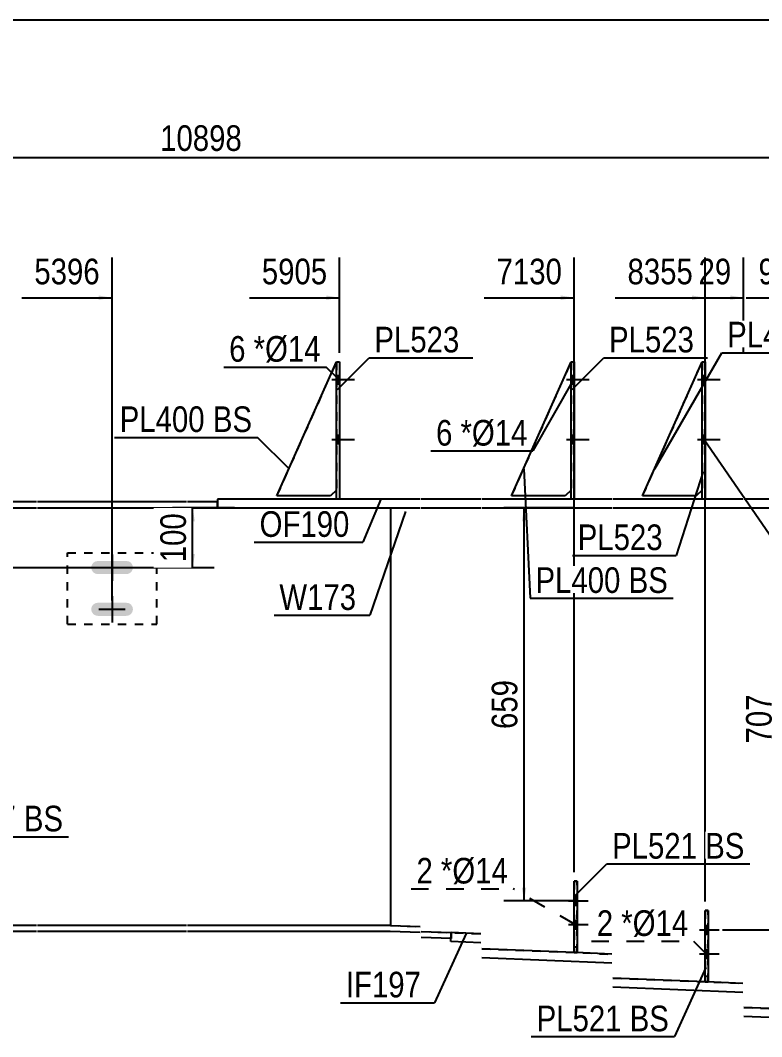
# Model space of a CAD drawing. Header units: millimetres. Extents: x -49 to 353, y -199 to 78.
# Drawn here: x 133.2 to 216.1, y -35.8 to 77.8 of the extents above; entities that cross this region are included whole.
import ezdxf

# ---------------------------------------------------------------- set-up
doc = ezdxf.new("R2010")
doc.units = ezdxf.units.MM
doc.linetypes.add('DXK_LINE_DOT1', pattern=[1.8814, 0.9407, -0.9407])
doc.linetypes.add('DXK_LINE_DOT2', pattern=[3.9198, 1.9599, -1.9599])
doc.styles.add('Arial Narrow', font='ARIALN.TTF', dxfattribs={"height": 0.2})

# ---------------------------------------------------------------- blocks, each defined once
blk = doc.blocks.new('Unknown-627019862-1200')
at = {"color": 5, "linetype": 'Continuous'}
blk.add_line((353.34, 77.84), (-46.66, 77.84), dxfattribs=at)
blk = doc.blocks.new('Part-627019862-1226 - 1220')
at = {"color": 7, "linetype": 'DXK_LINE_DOT1'}
for p, q in [((202.76, 24.67), (209.42, 39.67)), ((209.42, 39.67), (209.42, 25.33)), ((209.42, 25.33), (208.76, 24.67)), ((208.76, 24.67), (202.76, 24.67))]:
    blk.add_line(p, q, dxfattribs=at)
blk = doc.blocks.new('Part-627019862-1227 - 1220')
at = {"color": 7, "linetype": 'DXK_LINE_DOT1'}
for p, q in [((188.12, 24.67), (194.79, 39.67)), ((194.79, 39.67), (194.79, 25.33)), ((194.79, 25.33), (194.12, 24.67)), ((194.12, 24.67), (188.12, 24.67))]:
    blk.add_line(p, q, dxfattribs=at)
blk = doc.blocks.new('Part-627019862-1234 - 1220')
at = {"color": 2, "linetype": 'Continuous'}
for p, q in [((161.9, 24.67), (168.57, 39.67)), ((168.57, 25.33), (167.9, 24.67)), ((167.9, 24.67), (161.9, 24.67))]:
    blk.add_line(p, q, dxfattribs=at)
at = {"color": 7, "linetype": 'DXK_LINE_DOT1'}
blk.add_line((168.57, 39.67), (168.57, 25.33), dxfattribs=at)
blk = doc.blocks.new('Part-627019862-1235 - 1220')
at = {"color": 7, "linetype": 'DXK_LINE_DOT1'}
for p, q in [((209.76, -21.66), (209.76, -29.66)), ((210.09, -21.66), (209.76, -21.66)), ((210.09, -29.66), (210.09, -21.66)), ((209.76, -28.99), (210.09, -28.99)), ((209.76, -29.66), (210.09, -29.66))]:
    blk.add_line(p, q, dxfattribs=at)
blk = doc.blocks.new('Part-627019862-1238 - 1220')
at = {"color": 7, "linetype": 'DXK_LINE_DOT1'}
for p, q in [((195.12, -18.38), (195.12, -26.38)), ((195.46, -18.38), (195.12, -18.38)), ((195.46, -26.38), (195.46, -18.38)), ((195.12, -25.72), (195.46, -25.72)), ((195.12, -26.38), (195.46, -26.38))]:
    blk.add_line(p, q, dxfattribs=at)
blk = doc.blocks.new('Part-627019862-1249 - 1220')
at = {"color": 2, "linetype": 'Continuous'}
for p, q in [((209.76, -29.66), (209.76, -21.66)), ((209.76, -21.66), (210.09, -21.66)), ((210.09, -21.66), (210.09, -29.66)), ((210.09, -29.66), (209.76, -29.66))]:
    blk.add_line(p, q, dxfattribs=at)
blk = doc.blocks.new('Part-627019862-1250 - 1220')
at = {"color": 2, "linetype": 'Continuous'}
for p, q in [((202.76, 24.67), (209.42, 39.67)), ((209.42, 25.33), (208.76, 24.67)), ((208.76, 24.67), (202.76, 24.67))]:
    blk.add_line(p, q, dxfattribs=at)
blk = doc.blocks.new('Part-627019862-1251 - 1220')
at = {"color": 2, "linetype": 'Continuous'}
for p, q in [((195.12, -26.38), (195.12, -18.38)), ((195.12, -18.38), (195.46, -18.38)), ((195.46, -18.38), (195.46, -26.38)), ((195.46, -26.38), (195.12, -26.38))]:
    blk.add_line(p, q, dxfattribs=at)
blk = doc.blocks.new('Part-627019862-1252 - 1220')
at = {"color": 2, "linetype": 'Continuous'}
for p, q in [((188.12, 24.67), (194.79, 39.67)), ((194.79, 25.33), (194.12, 24.67)), ((194.12, 24.67), (188.12, 24.67))]:
    blk.add_line(p, q, dxfattribs=at)
blk = doc.blocks.new('Bolt-627019862-1304 - 1220')
at = {"linetype": 'Continuous'}
for points in [[(209.76, 37.2), (209.76, 38.13), (209.42, 38.13), (209.42, 37.2)], [(209.76, 37.2), (209.76, 38.13), (209.42, 38.13), (209.42, 37.2)], [(209.76, 37.2), (209.76, 38.13), (209.42, 38.13), (209.42, 37.2)], [(209.76, 30.53), (209.76, 31.47), (209.42, 31.47), (209.42, 30.53)], [(209.76, 30.53), (209.76, 31.47), (209.42, 31.47), (209.42, 30.53)], [(209.76, 30.53), (209.76, 31.47), (209.42, 31.47), (209.42, 30.53)]]:
    blk.add_hatch(color=3, dxfattribs=at).paths.add_polyline_path(points)
at = {"color": 3, "linetype": 'Continuous'}
for p, q in [((208.89, 37.67), (211.42, 37.67)), ((208.89, 37.67), (211.42, 37.67)), ((208.89, 37.67), (211.42, 37.67)), ((209.42, 38.13), (209.76, 38.13)), ((209.42, 38.13), (209.76, 38.13)), ((209.42, 38.13), (209.76, 38.13)), ((209.42, 37.2), (209.76, 37.2)), ((209.42, 37.2), (209.76, 37.2)), ((209.42, 37.2), (209.76, 37.2)), ((208.89, 31), (211.42, 31)), ((208.89, 31), (211.42, 31)), ((208.89, 31), (211.42, 31)), ((209.42, 31.47), (209.76, 31.47)), ((209.42, 31.47), (209.76, 31.47)), ((209.42, 31.47), (209.76, 31.47)), ((209.42, 30.53), (209.76, 30.53)), ((209.42, 30.53), (209.76, 30.53)), ((209.42, 30.53), (209.76, 30.53))]:
    blk.add_line(p, q, dxfattribs=at)
blk = doc.blocks.new('Part-627019862-1257 - 1220')
at = {"color": 2, "linetype": 'Continuous'}
for p, q in [((76.41, 24), (76.41, 23.33)), ((79.75, 24), (76.41, 24)), ((94.17, 24), (79.85, 24)), ((108.57, 24), (94.27, 24)), ((135.04, 24), (108.67, 24)), ((151.81, 24), (135.14, 24)), ((155.24, 24), (151.91, 24)), ((155.24, 23.33), (155.24, 24)), ((76.41, 23.33), (79.75, 23.33)), ((79.85, 23.33), (94.17, 23.33)), ((94.27, 23.33), (108.57, 23.33)), ((108.67, 23.33), (135.04, 23.33)), ((135.14, 23.33), (151.81, 23.33)), ((151.91, 23.33), (155.24, 23.33))]:
    blk.add_line(p, q, dxfattribs=at)
blk = doc.blocks.new('Part-627019862-1258 - 1220')
at = {"color": 2, "linetype": 'Continuous'}
for p, q in [((155.24, 24.33), (155.24, 23.33)), ((177.91, 24.33), (155.24, 24.33)), ((184.69, 24.33), (178.01, 24.33)), ((199.32, 24.33), (184.79, 24.33)), ((213.96, 24.33), (199.42, 24.33)), ((274.98, 24.33), (214.06, 24.33)), ((307.71, 24.33), (275.08, 24.33)), ((307.71, 23.33), (307.71, 24.33)), ((155.24, 23.33), (177.91, 23.33)), ((178.01, 23.33), (184.69, 23.33)), ((184.79, 23.33), (199.32, 23.33)), ((199.42, 23.33), (213.96, 23.33)), ((214.06, 23.33), (274.98, 23.33)), ((275.08, 23.33), (307.71, 23.33))]:
    blk.add_line(p, q, dxfattribs=at)
blk = doc.blocks.new('Part-627019862-1259 - 1220')
at = {"color": 2, "linetype": 'Continuous'}
blk.add_line((174.58, 23.33), (174.58, -23.33), dxfattribs=at)
at = {"color": 7, "linetype": 'DXK_LINE_DOT1'}
for p, q in [((174.58, 23.33), (177.91, 23.33)), ((178.01, 23.33), (184.69, 23.33)), ((184.79, 23.33), (199.32, 23.33)), ((199.42, 23.33), (213.96, 23.33)), ((214.06, 23.33), (234.67, 23.33)), ((234.67, 23.33), (234.67, -33.33)), ((174.58, -23.33), (177.91, -23.47)), ((178.01, -24), (184.69, -24.27)), ((184.79, -25.96), (199.32, -26.55)), ((199.42, -29.24), (213.96, -29.82)), ((214.06, -32.51), (234.67, -33.33))]:
    blk.add_line(p, q, dxfattribs=at)
blk = doc.blocks.new('Part-627019862-1261 - 1220')
at = {"color": 2, "linetype": 'Continuous'}
for p, q in [((79.75, -23.33), (76.41, -23.33)), ((76.41, -23.33), (76.41, -24)), ((94.17, -23.33), (79.85, -23.33)), ((108.57, -23.33), (94.27, -23.33)), ((119, -23.33), (108.67, -23.33)), ((135.04, -23.33), (119.33, -23.33)), ((151.81, -23.33), (135.14, -23.33)), ((174.58, -23.33), (151.91, -23.33)), ((174.58, -23.33), (177.91, -23.47)), ((79.75, -24), (76.41, -24)), ((94.17, -24), (79.85, -24)), ((108.57, -24), (94.27, -24)), ((135.04, -24), (108.67, -24)), ((151.81, -24), (135.14, -24)), ((174.56, -24), (151.91, -24)), ((177.91, -24.13), (174.56, -24)), ((178.01, -24), (181.38, -24.13)), ((181.36, -24.8), (178.01, -24.67)), ((181.38, -24.13), (181.36, -24.8))]:
    blk.add_line(p, q, dxfattribs=at)
blk = doc.blocks.new('Part-627019862-1262 - 1220')
at = {"color": 2, "linetype": 'Continuous'}
for p, q in [((181.34, -25.13), (181.38, -24.13)), ((184.69, -24.27), (181.38, -24.13)), ((184.69, -25.27), (181.34, -25.13)), ((195.12, -26.38), (184.79, -25.96)), ((199.32, -27.55), (184.79, -26.96)), ((199.32, -26.55), (195.29, -26.38)), ((209.76, -29.65), (199.42, -29.24)), ((213.96, -30.82), (199.42, -30.24)), ((213.96, -29.82), (209.92, -29.66)), ((234.67, -33.33), (214.06, -32.51)), ((234.63, -34.33), (214.06, -33.51)), ((234.63, -34.33), (234.67, -33.33))]:
    blk.add_line(p, q, dxfattribs=at)
blk = doc.blocks.new('Part-627019862-1269 - 1220')
at = {"color": 7, "linetype": 'DXK_LINE_DOT1'}
for p, q in [((138.48, 10.33), (138.48, 18.33)), ((138.48, 18.33), (148.48, 18.33)), ((148.48, 10.33), (148.48, 18.33)), ((138.48, 10.33), (148.48, 10.33))]:
    blk.add_line(p, q, dxfattribs=at)
blk = doc.blocks.new('Part-627019862-1281 - 1220')
at = {"color": 2, "linetype": 'Continuous'}
for p, q in [((168.57, 24.33), (168.57, 39.67)), ((168.57, 39.67), (168.9, 39.67)), ((168.9, 39.67), (168.9, 24.33))]:
    blk.add_line(p, q, dxfattribs=at)
at = {"color": 7, "linetype": 'DXK_LINE_DOT1'}
blk.add_line((168.9, 24.33), (168.57, 24.33), dxfattribs=at)
blk = doc.blocks.new('Part-627019862-1277 - 1220')
at = {"color": 2, "linetype": 'Continuous'}
for p, q in [((194.79, 24.33), (194.79, 39.67)), ((194.79, 39.67), (195.12, 39.67)), ((195.12, 39.67), (195.12, 24.33))]:
    blk.add_line(p, q, dxfattribs=at)
at = {"color": 7, "linetype": 'DXK_LINE_DOT1'}
blk.add_line((195.12, 24.33), (194.79, 24.33), dxfattribs=at)
blk = doc.blocks.new('Part-627019862-1278 - 1220')
at = {"color": 2, "linetype": 'Continuous'}
for p, q in [((209.42, 24.33), (209.42, 39.67)), ((209.42, 39.67), (209.76, 39.67)), ((209.76, 39.67), (209.76, 24.33))]:
    blk.add_line(p, q, dxfattribs=at)
at = {"color": 7, "linetype": 'DXK_LINE_DOT1'}
blk.add_line((209.76, 24.33), (209.42, 24.33), dxfattribs=at)
blk = doc.blocks.new('Part-627019862-1288 - 1220')
at = {"color": 7, "linetype": 'DXK_LINE_DOT1'}
for p, q in [((161.9, 24.67), (168.57, 39.67)), ((168.57, 25.33), (167.9, 24.67)), ((167.9, 24.67), (161.9, 24.67))]:
    blk.add_line(p, q, dxfattribs=at)
blk = doc.blocks.new('Part-627019862-1292 - 1220')
at = {"color": 7, "linetype": 'DXK_LINE_DOT1'}
for p, q in [((8.76, -23.33), (0, 23.33)), ((0, 23.33), (29.53, 23.33)), ((29.63, 23.33), (43.93, 23.33)), ((44.03, 23.33), (58.35, 23.33)), ((58.45, 23.33), (72.98, 23.33)), ((73.08, 23.33), (79.75, 23.33)), ((79.85, 23.33), (94.17, 23.33)), ((94.27, 23.33), (108.57, 23.33)), ((108.67, 23.33), (135.04, 23.33)), ((135.14, 23.33), (151.81, 23.33)), ((151.91, 23.33), (174.58, 23.33)), ((174.58, 23.33), (174.58, -23.33)), ((25.33, -23.33), (8.89, -23.33)), ((29.53, -23.33), (25.66, -23.33)), ((43.93, -23.33), (29.63, -23.33)), ((58.35, -23.33), (44.03, -23.33)), ((68.78, -23.33), (58.45, -23.33)), ((72.98, -23.33), (69.11, -23.33)), ((79.75, -23.33), (73.08, -23.33)), ((94.17, -23.33), (79.85, -23.33)), ((108.57, -23.33), (94.27, -23.33)), ((119, -23.33), (108.67, -23.33)), ((135.04, -23.33), (119.33, -23.33)), ((151.81, -23.33), (135.14, -23.33)), ((174.58, -23.33), (151.91, -23.33))]:
    blk.add_line(p, q, dxfattribs=at)
at = {"color": 2, "linetype": 'Continuous'}
blk.add_line((8.89, -23.33), (8.76, -23.33), dxfattribs=at)
blk = doc.blocks.new('Bolt-627019862-1294 - 1220')
at = {"linetype": 'Continuous'}
for points in [[(145.75, 16.39), (145.81, 16.67), (145.75, 16.95), (145.6, 17.19), (145.36, 17.35), (145.08, 17.4), (141.88, 17.4), (141.6, 17.35), (141.36, 17.19), (141.2, 16.95), (141.14, 16.67), (141.2, 16.39), (141.36, 16.15), (141.6, 15.99), (141.88, 15.93), (145.08, 15.93), (145.36, 15.99), (145.6, 16.15)], [(145.75, 11.72), (145.81, 12), (145.75, 12.28), (145.6, 12.52), (145.36, 12.68), (145.08, 12.73), (141.88, 12.73), (141.6, 12.68), (141.36, 12.52), (141.2, 12.28), (141.14, 12), (141.2, 11.72), (141.36, 11.48), (141.6, 11.32), (141.88, 11.27), (145.08, 11.27), (145.36, 11.32), (145.6, 11.48)]]:
    blk.add_hatch(color=3, dxfattribs=at).paths.add_polyline_path(points)
at = {"color": 3, "linetype": 'Continuous'}
for p, q in [((143.48, 18.13), (143.48, 15.2)), ((142.01, 16.67), (144.94, 16.67)), ((143.48, 13.47), (143.48, 10.53)), ((142.01, 12), (144.94, 12))]:
    blk.add_line(p, q, dxfattribs=at)
blk = doc.blocks.new('Bolt-627019862-1303 - 1220')
at = {"linetype": 'Continuous'}
for points in [[(195.12, 37.2), (195.12, 38.13), (194.79, 38.13), (194.79, 37.2)], [(195.12, 37.2), (195.12, 38.13), (194.79, 38.13), (194.79, 37.2)], [(195.12, 37.2), (195.12, 38.13), (194.79, 38.13), (194.79, 37.2)], [(195.12, 30.53), (195.12, 31.47), (194.79, 31.47), (194.79, 30.53)], [(195.12, 30.53), (195.12, 31.47), (194.79, 31.47), (194.79, 30.53)], [(195.12, 30.53), (195.12, 31.47), (194.79, 31.47), (194.79, 30.53)]]:
    blk.add_hatch(color=3, dxfattribs=at).paths.add_polyline_path(points)
at = {"color": 3, "linetype": 'Continuous'}
for p, q in [((194.26, 37.67), (196.79, 37.67)), ((194.26, 37.67), (196.79, 37.67)), ((194.26, 37.67), (196.79, 37.67)), ((194.79, 38.13), (195.12, 38.13)), ((194.79, 38.13), (195.12, 38.13)), ((194.79, 38.13), (195.12, 38.13)), ((194.79, 37.2), (195.12, 37.2)), ((194.79, 37.2), (195.12, 37.2)), ((194.79, 37.2), (195.12, 37.2)), ((194.26, 31), (196.79, 31)), ((194.26, 31), (196.79, 31)), ((194.26, 31), (196.79, 31)), ((194.79, 31.47), (195.12, 31.47)), ((194.79, 31.47), (195.12, 31.47)), ((194.79, 31.47), (195.12, 31.47)), ((194.79, 30.53), (195.12, 30.53)), ((194.79, 30.53), (195.12, 30.53)), ((194.79, 30.53), (195.12, 30.53))]:
    blk.add_line(p, q, dxfattribs=at)
blk = doc.blocks.new('Bolt-627019862-1307 - 1220')
at = {"linetype": 'Continuous'}
for points in [[(168.9, 37.2), (168.9, 38.13), (168.57, 38.13), (168.57, 37.2)], [(168.9, 37.2), (168.9, 38.13), (168.57, 38.13), (168.57, 37.2)], [(168.9, 37.2), (168.9, 38.13), (168.57, 38.13), (168.57, 37.2)], [(168.9, 30.53), (168.9, 31.47), (168.57, 31.47), (168.57, 30.53)], [(168.9, 30.53), (168.9, 31.47), (168.57, 31.47), (168.57, 30.53)], [(168.9, 30.53), (168.9, 31.47), (168.57, 31.47), (168.57, 30.53)]]:
    blk.add_hatch(color=3, dxfattribs=at).paths.add_polyline_path(points)
at = {"color": 3, "linetype": 'Continuous'}
for p, q in [((168.04, 37.67), (170.57, 37.67)), ((168.04, 37.67), (170.57, 37.67)), ((168.04, 37.67), (170.57, 37.67)), ((168.57, 38.13), (168.9, 38.13)), ((168.57, 38.13), (168.9, 38.13)), ((168.57, 38.13), (168.9, 38.13)), ((168.57, 37.2), (168.9, 37.2)), ((168.57, 37.2), (168.9, 37.2)), ((168.57, 37.2), (168.9, 37.2)), ((168.04, 31), (170.57, 31)), ((168.04, 31), (170.57, 31)), ((168.04, 31), (170.57, 31)), ((168.57, 31.47), (168.9, 31.47)), ((168.57, 31.47), (168.9, 31.47)), ((168.57, 31.47), (168.9, 31.47)), ((168.57, 30.53), (168.9, 30.53)), ((168.57, 30.53), (168.9, 30.53)), ((168.57, 30.53), (168.9, 30.53))]:
    blk.add_line(p, q, dxfattribs=at)
blk = doc.blocks.new('Bolt-627019862-1311 - 1220')
at = {"linetype": 'Continuous'}
for points in [[(195.46, -21.07), (195.46, -20.14), (195.12, -20.14), (195.12, -21.07)], [(195.46, -23.72), (195.46, -22.78), (195.12, -22.78), (195.12, -23.72)]]:
    blk.add_hatch(color=3, dxfattribs=at).paths.add_polyline_path(points)
at = {"color": 3, "linetype": 'Continuous'}
for p, q in [((195.12, -20.14), (195.46, -20.14)), ((194.49, -20.6), (196.69, -20.6)), ((195.12, -21.07), (195.46, -21.07)), ((194.49, -23.25), (196.69, -23.25)), ((195.12, -22.78), (195.46, -22.78)), ((195.12, -23.72), (195.46, -23.72))]:
    blk.add_line(p, q, dxfattribs=at)
blk = doc.blocks.new('Bolt-627019862-1312 - 1220')
at = {"linetype": 'Continuous'}
for points in [[(210.09, -24.29), (210.09, -23.35), (209.76, -23.35), (209.76, -24.29)], [(210.09, -26.99), (210.09, -26.06), (209.76, -26.06), (209.76, -26.99)]]:
    blk.add_hatch(color=3, dxfattribs=at).paths.add_polyline_path(points)
at = {"color": 3, "linetype": 'Continuous'}
for p, q in [((209.12, -23.82), (211.32, -23.82)), ((209.76, -23.35), (210.09, -23.35)), ((209.76, -24.29), (210.09, -24.29)), ((209.76, -26.06), (210.09, -26.06)), ((209.12, -26.52), (211.32, -26.52)), ((209.76, -26.99), (210.09, -26.99))]:
    blk.add_line(p, q, dxfattribs=at)
blk = doc.blocks.new('Bolt-627019862-1320 - 1220')
at = {"color": 3, "linetype": 'DXK_LINE_DOT2'}
for p, q in [((195.12, -20.14), (195.46, -20.14)), ((194.49, -20.6), (196.69, -20.6)), ((195.12, -21.07), (195.46, -21.07)), ((194.49, -23.25), (196.69, -23.25)), ((195.12, -22.78), (195.46, -22.78)), ((195.12, -23.72), (195.46, -23.72))]:
    blk.add_line(p, q, dxfattribs=at)
blk = doc.blocks.new('Bolt-627019862-1321 - 1220')
at = {"color": 3, "linetype": 'DXK_LINE_DOT2'}
for p, q in [((209.12, -23.82), (211.32, -23.82)), ((209.76, -23.35), (210.09, -23.35)), ((209.76, -24.29), (210.09, -24.29)), ((209.76, -26.06), (210.09, -26.06)), ((209.12, -26.52), (211.32, -26.52)), ((209.76, -26.99), (210.09, -26.99))]:
    blk.add_line(p, q, dxfattribs=at)
blk = doc.blocks.new('StraightDimension-627019862-1372 - 1220')
at = {"color": 7, "linetype": 'Continuous'}
blk.add_line((-2.59, 62.49), (309.43, 62.49), dxfattribs=at)
at = {"color": 0}
blk.add_wipeout([(158.59, 62.64), (158.59, 66.84), (148.25, 66.84), (148.25, 62.64)], dxfattribs=at)
at = {"color": 3, "style": 'Arial Narrow'}
blk.add_text('10898', height=2.863, dxfattribs=at).set_placement((148.85, 63.24))
blk = doc.blocks.new('StraightDimension-627019862-1718 - 1220')
at = {"linetype": 'Continuous'}
for points in [[(217.68, 21.83), (217.93, 23.33), (218.18, 21.83)], [(218.18, -22.32), (217.93, -23.82), (217.68, -22.32)]]:
    blk.add_hatch(color=7, dxfattribs=at).paths.add_polyline_path(points)
at = {"color": 7, "linetype": 'Continuous'}
for p, q in [((211.7, 23.33), (220.33, 23.33)), ((217.93, -23.82), (217.93, 23.33)), ((211.7, -23.82), (220.33, -23.82))]:
    blk.add_line(p, q, dxfattribs=at)
at = {"color": 0}
blk.add_wipeout([(217.78, 3.1), (213.58, 3.1), (213.58, -3.59), (217.78, -3.59)], dxfattribs=at)
at = {"color": 3, "style": 'Arial Narrow'}
blk.add_text('707', height=2.863, rotation=90.0002, dxfattribs=at).set_placement((217.18, -2.99))
blk = doc.blocks.new('StraightDimension-627019862-1730 - 1220')
at = {"linetype": 'Continuous'}
for points in [[(189.26, 21.83), (189.51, 23.33), (189.76, 21.83)], [(189.76, -19.1), (189.51, -20.6), (189.26, -19.1)]]:
    blk.add_hatch(color=7, dxfattribs=at).paths.add_polyline_path(points)
at = {"color": 7, "linetype": 'Continuous'}
for p, q in [((195.07, 23.33), (187.26, 23.33)), ((189.51, -20.6), (189.51, 23.33)), ((195.07, -20.6), (187.26, -20.6))]:
    blk.add_line(p, q, dxfattribs=at)
at = {"color": 0}
blk.add_wipeout([(189.36, 4.71), (185.16, 4.71), (185.16, -1.98), (189.36, -1.98)], dxfattribs=at)
at = {"color": 3, "style": 'Arial Narrow'}
blk.add_text('659', height=2.863, rotation=90.0002, dxfattribs=at).set_placement((188.76, -1.38))
blk = doc.blocks.new('StraightDimension-627019862-2004 - 1220')
at = {"linetype": 'Continuous'}
for points in [[(152.23, 21.83), (152.48, 23.33), (152.73, 21.83)], [(152.73, 18.17), (152.48, 16.67), (152.23, 18.17)]]:
    blk.add_hatch(color=7, dxfattribs=at).paths.add_polyline_path(points)
at = {"color": 7, "linetype": 'Continuous'}
for p, q in [((157.14, 23.33), (150.23, 23.33)), ((152.48, 16.67), (152.48, 23.33)), ((127.71, 16.67), (154.88, 16.67))]:
    blk.add_line(p, q, dxfattribs=at)
at = {"color": 0}
blk.add_wipeout([(152.33, 23.34), (148.13, 23.34), (148.13, 16.66), (152.33, 16.66)], dxfattribs=at)
at = {"color": 3, "style": 'Arial Narrow'}
blk.add_text('100', height=2.863, rotation=90.0002, dxfattribs=at).set_placement((151.73, 17.26))
blk = doc.blocks.new('StraightDimension-627019862-5173 - 1220')
at = {"linetype": 'Continuous'}
blk.add_hatch(color=7, dxfattribs=at).paths.add_polyline_path([(222.9, 47.08), (224.4, 46.83), (222.9, 46.58)])
at = {"color": 7, "linetype": 'Continuous'}
for p, q in [((224.4, 40.67), (224.4, 51.33)), ((214.34, 46.83), (224.4, 46.83))]:
    blk.add_line(p, q, dxfattribs=at)
at = {"color": 0}
blk.add_wipeout([(223.63, 47.73), (223.63, 51.93), (215.11, 51.93), (215.11, 47.73)], dxfattribs=at)
at = {"color": 3, "style": 'Arial Narrow'}
blk.add_text('9580', height=2.863, dxfattribs=at).set_placement((215.71, 48.33))
blk = doc.blocks.new('StraightDimension-627019862-5174 - 1220')
at = {"linetype": 'Continuous'}
blk.add_hatch(color=7, dxfattribs=at).paths.add_polyline_path([(212.55, 47.08), (214.05, 46.83), (212.55, 46.58)])
at = {"color": 7, "linetype": 'Continuous'}
for p, q in [((214.05, 40.67), (214.05, 51.33)), ((203.98, 46.83), (214.05, 46.83))]:
    blk.add_line(p, q, dxfattribs=at)
at = {"color": 0}
blk.add_wipeout([(213.27, 47.73), (213.27, 51.93), (204.76, 51.93), (204.76, 47.73)], dxfattribs=at)
at = {"color": 3, "style": 'Arial Narrow'}
blk.add_text('9329', height=2.863, dxfattribs=at).set_placement((205.36, 48.33))
blk = doc.blocks.new('StraightDimension-627019862-5175 - 1220')
at = {"linetype": 'Continuous'}
blk.add_hatch(color=7, dxfattribs=at).paths.add_polyline_path([(208.26, 47.08), (209.76, 46.83), (208.26, 46.58)])
at = {"color": 7, "linetype": 'Continuous'}
for p, q in [((209.76, -20.66), (209.76, 51.33)), ((199.69, 46.83), (209.76, 46.83))]:
    blk.add_line(p, q, dxfattribs=at)
at = {"color": 0}
blk.add_wipeout([(208.98, 47.73), (208.98, 51.93), (200.47, 51.93), (200.47, 47.73)], dxfattribs=at)
at = {"color": 3, "style": 'Arial Narrow'}
blk.add_text('8355', height=2.863, dxfattribs=at).set_placement((201.07, 48.33))
blk = doc.blocks.new('StraightDimension-627019862-5176 - 1220')
at = {"linetype": 'Continuous'}
blk.add_hatch(color=7, dxfattribs=at).paths.add_polyline_path([(193.62, 47.08), (195.12, 46.83), (193.62, 46.58)])
at = {"color": 7, "linetype": 'Continuous'}
for p, q in [((195.12, -17.38), (195.12, 51.33)), ((185.06, 46.83), (195.12, 46.83))]:
    blk.add_line(p, q, dxfattribs=at)
at = {"color": 0}
blk.add_wipeout([(194.35, 47.73), (194.35, 51.93), (185.84, 51.93), (185.84, 47.73)], dxfattribs=at)
at = {"color": 3, "style": 'Arial Narrow'}
blk.add_text('7130', height=2.863, dxfattribs=at).set_placement((186.44, 48.33))
blk = doc.blocks.new('StraightDimension-627019862-5177 - 1220')
at = {"linetype": 'Continuous'}
blk.add_hatch(color=7, dxfattribs=at).paths.add_polyline_path([(167.4, 47.08), (168.9, 46.83), (167.4, 46.58)])
at = {"color": 7, "linetype": 'Continuous'}
for p, q in [((168.9, 40.67), (168.9, 51.33)), ((158.84, 46.83), (168.9, 46.83))]:
    blk.add_line(p, q, dxfattribs=at)
at = {"color": 0}
blk.add_wipeout([(168.13, 47.73), (168.13, 51.93), (159.61, 51.93), (159.61, 47.73)], dxfattribs=at)
at = {"color": 3, "style": 'Arial Narrow'}
blk.add_text('5905', height=2.863, dxfattribs=at).set_placement((160.21, 48.33))
blk = doc.blocks.new('StraightDimension-627019862-5178 - 1220')
at = {"linetype": 'Continuous'}
blk.add_hatch(color=7, dxfattribs=at).paths.add_polyline_path([(141.98, 47.08), (143.48, 46.83), (141.98, 46.58)])
at = {"color": 7, "linetype": 'Continuous'}
for p, q in [((143.48, 13), (143.48, 51.33)), ((133.41, 46.83), (143.48, 46.83))]:
    blk.add_line(p, q, dxfattribs=at)
at = {"color": 0}
blk.add_wipeout([(142.7, 47.73), (142.7, 51.93), (134.19, 51.93), (134.19, 47.73)], dxfattribs=at)
at = {"color": 3, "style": 'Arial Narrow'}
blk.add_text('5396', height=2.863, dxfattribs=at).set_placement((134.79, 48.33))
blk = doc.blocks.new('MarkSet-627019862-5562 - 1220')
at = {"color": 7, "linetype": 'Continuous'}
for p, q in [((189.48, 27.69), (190.19, 13.23)), ((190.19, 13.23), (206.18, 13.23))]:
    blk.add_line(p, q, dxfattribs=at)
at = {"color": 0}
for points in [[(200.3, 13.83), (200.3, 16.83), (190.79, 16.83), (190.79, 13.83)], [(205.58, 13.83), (205.58, 16.83), (201.2, 16.83), (201.2, 13.83)]]:
    blk.add_wipeout(points, dxfattribs=at)
for points in [[(200.3, 13.83), (200.3, 16.83), (190.79, 16.83), (190.79, 13.83)], [(205.58, 13.83), (205.58, 16.83), (201.2, 16.83), (201.2, 13.83)]]:
    blk.add_wipeout(points, dxfattribs=at)
at = {"color": 3, "style": 'Arial Narrow'}
for s, p in [('PL400', (190.79, 13.83)), ('BS', (201.2, 13.83))]:
    blk.add_text(s, height=2.863, dxfattribs=at).set_placement(p)
blk = doc.blocks.new('MarkSet-627019862-5661 - 1220')
at = {"color": 7, "linetype": 'Continuous'}
for p, q in [((195.21, -20), (198.75, -16.47)), ((198.75, -16.47), (214.73, -16.47))]:
    blk.add_line(p, q, dxfattribs=at)
at = {"color": 0}
for points in [[(208.85, -15.87), (208.85, -12.87), (199.35, -12.87), (199.35, -15.87)], [(214.13, -15.87), (214.13, -12.87), (209.75, -12.87), (209.75, -15.87)]]:
    blk.add_wipeout(points, dxfattribs=at)
for points in [[(208.85, -15.87), (208.85, -12.87), (199.35, -12.87), (199.35, -15.87)], [(214.13, -15.87), (214.13, -12.87), (209.75, -12.87), (209.75, -15.87)]]:
    blk.add_wipeout(points, dxfattribs=at)
at = {"color": 3, "style": 'Arial Narrow'}
for s, p in [('PL521', (199.35, -15.87)), ('BS', (209.75, -15.87))]:
    blk.add_text(s, height=2.863, dxfattribs=at).set_placement(p)
blk = doc.blocks.new('MarkSet-627019862-5650 - 1220')
at = {"color": 7, "linetype": 'Continuous'}
for p in [(143.73, 31.22), (163.25, 27.69)]:
    blk.add_line(p, (159.72, 31.22), dxfattribs=at)
at = {"color": 0}
for points in [[(153.84, 31.82), (153.84, 34.82), (144.33, 34.82), (144.33, 31.82)], [(159.12, 31.82), (159.12, 34.82), (154.74, 34.82), (154.74, 31.82)]]:
    blk.add_wipeout(points, dxfattribs=at)
for points in [[(153.84, 31.82), (153.84, 34.82), (144.33, 34.82), (144.33, 31.82)], [(159.12, 31.82), (159.12, 34.82), (154.74, 34.82), (154.74, 31.82)]]:
    blk.add_wipeout(points, dxfattribs=at)
at = {"color": 3, "style": 'Arial Narrow'}
for s, p in [('PL400', (144.33, 31.82)), ('BS', (154.74, 31.82))]:
    blk.add_text(s, height=2.863, dxfattribs=at).set_placement(p)
blk = doc.blocks.new('MarkSet-627019862-5551 - 1220')
at = {"color": 7, "linetype": 'Continuous'}
for p, q in [((204.11, 27.69), (211.61, 40.68)), ((211.61, 40.68), (227.6, 40.68))]:
    blk.add_line(p, q, dxfattribs=at)
at = {"color": 0}
for points in [[(221.71, 41.28), (221.71, 44.28), (212.21, 44.28), (212.21, 41.28)], [(227, 41.28), (227, 44.28), (222.61, 44.28), (222.61, 41.28)]]:
    blk.add_wipeout(points, dxfattribs=at)
for points in [[(221.71, 41.28), (221.71, 44.28), (212.21, 44.28), (212.21, 41.28)], [(227, 41.28), (227, 44.28), (222.61, 44.28), (222.61, 41.28)]]:
    blk.add_wipeout(points, dxfattribs=at)
at = {"color": 3, "style": 'Arial Narrow'}
for s, p in [('PL400', (212.21, 41.28)), ('BS', (222.61, 41.28))]:
    blk.add_text(s, height=2.863, dxfattribs=at).set_placement(p)
blk = doc.blocks.new('Mark-627019862-5793 - 1220')
at = {"color": 7, "linetype": 'Continuous'}
for p in [(209.51, 27.42), (194.91, 18.02)]:
    blk.add_line(p, (206.51, 18.02), dxfattribs=at)
at = {"color": 0}
blk.add_wipeout([(205.01, 18.62), (205.01, 21.62), (195.51, 21.62), (195.51, 18.62)], dxfattribs=at)
blk.add_wipeout([(205.01, 18.62), (205.01, 21.62), (195.51, 21.62), (195.51, 18.62)], dxfattribs=at)
at = {"color": 3, "style": 'Arial Narrow'}
blk.add_text('PL523', height=2.863, dxfattribs=at).set_placement((195.51, 18.62))
blk = doc.blocks.new('MarkSet-627019862-5606 - 1220')
at = {"color": 7, "linetype": 'Continuous'}
for p, q in [((119.08, -16.95), (122.62, -13.42)), ((122.62, -13.42), (138.61, -13.42))]:
    blk.add_line(p, q, dxfattribs=at)
at = {"color": 0}
for points in [[(132.72, -12.82), (132.72, -9.82), (123.22, -9.82), (123.22, -12.82)], [(138.01, -12.82), (138.01, -9.82), (133.62, -9.82), (133.62, -12.82)]]:
    blk.add_wipeout(points, dxfattribs=at)
for points in [[(132.72, -12.82), (132.72, -9.82), (123.22, -9.82), (123.22, -12.82)], [(138.01, -12.82), (138.01, -9.82), (133.62, -9.82), (133.62, -12.82)]]:
    blk.add_wipeout(points, dxfattribs=at)
at = {"color": 3, "style": 'Arial Narrow'}
for s, p in [('PL407', (123.22, -12.82)), ('BS', (133.62, -12.82))]:
    blk.add_text(s, height=2.863, dxfattribs=at).set_placement(p)
blk = doc.blocks.new('MarkSet-627019862-5672 - 1220')
at = {"color": 7, "linetype": 'Continuous'}
for p in [(209.84, -28.04), (190.32, -35.77)]:
    blk.add_line(p, (206.31, -35.77), dxfattribs=at)
at = {"color": 0}
for points in [[(200.42, -35.17), (200.42, -32.17), (190.92, -32.17), (190.92, -35.17)], [(205.71, -35.17), (205.71, -32.17), (201.32, -32.17), (201.32, -35.17)]]:
    blk.add_wipeout(points, dxfattribs=at)
for points in [[(200.42, -35.17), (200.42, -32.17), (190.92, -32.17), (190.92, -35.17)], [(205.71, -35.17), (205.71, -32.17), (201.32, -32.17), (201.32, -35.17)]]:
    blk.add_wipeout(points, dxfattribs=at)
at = {"color": 3, "style": 'Arial Narrow'}
for s, p in [('PL521', (190.92, -35.17)), ('BS', (201.32, -35.17))]:
    blk.add_text(s, height=2.863, dxfattribs=at).set_placement(p)
blk = doc.blocks.new('Mark-627019862-5751 - 1220')
at = {"color": 7, "linetype": 'Continuous'}
for p in [(173.5, 24.33), (159.36, 19.5)]:
    blk.add_line(p, (171.51, 19.5), dxfattribs=at)
at = {"color": 0}
blk.add_wipeout([(170.01, 20.1), (170.01, 23.1), (159.96, 23.1), (159.96, 20.1)], dxfattribs=at)
blk.add_wipeout([(170.01, 20.1), (170.01, 23.1), (159.96, 23.1), (159.96, 20.1)], dxfattribs=at)
at = {"color": 3, "style": 'Arial Narrow'}
blk.add_text('OF190', height=2.863, dxfattribs=at).set_placement((159.96, 20.1))
blk = doc.blocks.new('Mark-627019862-5754 - 1220')
at = {"color": 7, "linetype": 'Continuous'}
for p in [(176.26, 22.93), (161.57, 11.33)]:
    blk.add_line(p, (172.26, 11.33), dxfattribs=at)
at = {"color": 0}
blk.add_wipeout([(170.76, 11.93), (170.76, 14.93), (162.17, 14.93), (162.17, 11.93)], dxfattribs=at)
blk.add_wipeout([(170.76, 11.93), (170.76, 14.93), (162.17, 14.93), (162.17, 11.93)], dxfattribs=at)
at = {"color": 3, "style": 'Arial Narrow'}
blk.add_text('W173', height=2.863, dxfattribs=at).set_placement((162.17, 11.93))
blk = doc.blocks.new('Mark-627019862-5763 - 1220')
at = {"color": 7, "linetype": 'Continuous'}
for p in [(183.04, -24.24), (169, -31.98)]:
    blk.add_line(p, (179.5, -31.98), dxfattribs=at)
at = {"color": 0}
blk.add_wipeout([(178, -31.38), (178, -28.38), (169.6, -28.38), (169.6, -31.38)], dxfattribs=at)
blk.add_wipeout([(178, -31.38), (178, -28.38), (169.6, -28.38), (169.6, -31.38)], dxfattribs=at)
at = {"color": 3, "style": 'Arial Narrow'}
blk.add_text('IF197', height=2.863, dxfattribs=at).set_placement((169.6, -31.38))
blk = doc.blocks.new('Mark-627019862-5790 - 1220')
at = {"color": 7, "linetype": 'Continuous'}
for p, q in [((194.88, 36.58), (198.41, 40.12)), ((198.41, 40.12), (210.02, 40.12))]:
    blk.add_line(p, q, dxfattribs=at)
at = {"color": 0}
blk.add_wipeout([(208.52, 40.72), (208.52, 43.72), (199.01, 43.72), (199.01, 40.72)], dxfattribs=at)
blk.add_wipeout([(208.52, 40.72), (208.52, 43.72), (199.01, 43.72), (199.01, 40.72)], dxfattribs=at)
at = {"color": 3, "style": 'Arial Narrow'}
blk.add_text('PL523', height=2.863, dxfattribs=at).set_placement((199.01, 40.72))
blk = doc.blocks.new('Mark-627019862-5796 - 1220')
at = {"color": 7, "linetype": 'Continuous'}
for p, q in [((168.65, 36.58), (172.19, 40.12)), ((172.19, 40.12), (183.79, 40.12))]:
    blk.add_line(p, q, dxfattribs=at)
at = {"color": 0}
blk.add_wipeout([(182.29, 40.72), (182.29, 43.72), (172.79, 43.72), (172.79, 40.72)], dxfattribs=at)
blk.add_wipeout([(182.29, 40.72), (182.29, 43.72), (172.79, 43.72), (172.79, 40.72)], dxfattribs=at)
at = {"color": 3, "style": 'Arial Narrow'}
blk.add_text('PL523', height=2.863, dxfattribs=at).set_placement((172.79, 40.72))
blk = doc.blocks.new('Mark-627019862-6358 - 1220')
at = {"color": 7, "linetype": 'Continuous'}
for p in [(195.02, 37.67), (179.08, 29.7)]:
    blk.add_line(p, (190.5, 29.7), dxfattribs=at)
at = {"color": 0}
for points in [[(181.51, 30.3), (181.51, 33.3), (179.68, 33.3), (179.68, 30.3)], [(183.68, 30.3), (183.68, 33.3), (182.41, 33.3), (182.41, 30.3)]]:
    blk.add_wipeout(points, dxfattribs=at)
for points in [[(181.51, 30.3), (181.51, 33.3), (179.68, 33.3), (179.68, 30.3)], [(183.68, 30.3), (183.68, 33.3), (182.41, 33.3), (182.41, 30.3)]]:
    blk.add_wipeout(points, dxfattribs=at)
at = {"color": 3, "style": 'Arial Narrow'}
blk.add_text('6', height=2.86, dxfattribs=at).set_placement((179.68, 30.3))
at = {"color": 0}
blk.add_wipeout([(189.9, 30.3), (189.9, 33.3), (183.68, 33.3), (183.68, 30.3)], dxfattribs=at)
blk.add_wipeout([(189.9, 30.3), (189.9, 33.3), (183.68, 33.3), (183.68, 30.3)], dxfattribs=at)
at = {"color": 3, "style": 'Arial Narrow'}
for s, height, p in [('*', 2.86, (182.41, 30.3)), ('Ø14', 2.863, (183.68, 30.3))]:
    blk.add_text(s, height=height, dxfattribs=at).set_placement(p)
blk = doc.blocks.new('Mark-627019862-6359 - 1220')
at = {"color": 7, "linetype": 'Continuous'}
for p, q in [((209.65, 31), (218.84, 17.61)), ((218.84, 17.61), (230.26, 17.61))]:
    blk.add_line(p, q, dxfattribs=at)
at = {"color": 0}
for points in [[(221.27, 18.21), (221.27, 21.21), (219.44, 21.21), (219.44, 18.21)], [(223.45, 18.21), (223.45, 21.21), (222.17, 21.21), (222.17, 18.21)]]:
    blk.add_wipeout(points, dxfattribs=at)
for points in [[(221.27, 18.21), (221.27, 21.21), (219.44, 21.21), (219.44, 18.21)], [(223.45, 18.21), (223.45, 21.21), (222.17, 21.21), (222.17, 18.21)]]:
    blk.add_wipeout(points, dxfattribs=at)
at = {"color": 3, "style": 'Arial Narrow'}
blk.add_text('6', height=2.86, dxfattribs=at).set_placement((219.44, 18.21))
at = {"color": 0}
blk.add_wipeout([(229.66, 18.21), (229.66, 21.21), (223.45, 21.21), (223.45, 18.21)], dxfattribs=at)
blk.add_wipeout([(229.66, 18.21), (229.66, 21.21), (223.45, 21.21), (223.45, 18.21)], dxfattribs=at)
at = {"color": 3, "style": 'Arial Narrow'}
for s, height, p in [('*', 2.86, (222.17, 18.21)), ('Ø14', 2.863, (223.45, 18.21))]:
    blk.add_text(s, height=height, dxfattribs=at).set_placement(p)
blk = doc.blocks.new('Mark-627019862-6360 - 1220')
at = {"color": 7, "linetype": 'Continuous'}
for p in [(155.96, 39.08), (168.8, 37.67)]:
    blk.add_line(p, (167.38, 39.08), dxfattribs=at)
at = {"color": 0}
for points in [[(158.39, 39.68), (158.39, 42.68), (156.56, 42.68), (156.56, 39.68)], [(160.57, 39.68), (160.57, 42.68), (159.29, 42.68), (159.29, 39.68)]]:
    blk.add_wipeout(points, dxfattribs=at)
for points in [[(158.39, 39.68), (158.39, 42.68), (156.56, 42.68), (156.56, 39.68)], [(160.57, 39.68), (160.57, 42.68), (159.29, 42.68), (159.29, 39.68)]]:
    blk.add_wipeout(points, dxfattribs=at)
at = {"color": 3, "style": 'Arial Narrow'}
blk.add_text('6', height=2.86, dxfattribs=at).set_placement((156.56, 39.68))
at = {"color": 0}
blk.add_wipeout([(166.78, 39.68), (166.78, 42.68), (160.57, 42.68), (160.57, 39.68)], dxfattribs=at)
blk.add_wipeout([(166.78, 39.68), (166.78, 42.68), (160.57, 42.68), (160.57, 39.68)], dxfattribs=at)
at = {"color": 3, "style": 'Arial Narrow'}
for s, height, p in [('*', 2.86, (159.29, 39.68)), ('Ø14', 2.863, (160.57, 39.68))]:
    blk.add_text(s, height=height, dxfattribs=at).set_placement(p)
blk = doc.blocks.new('Mark-627019862-6367 - 1220')
at = {"color": 7, "linetype": 'DXK_LINE_DOT2'}
for p in [(197.04, -25.11), (209.87, -26.52)]:
    blk.add_line(p, (208.46, -25.11), dxfattribs=at)
at = {"color": 0}
for points in [[(199.47, -24.51), (199.47, -21.51), (197.64, -21.51), (197.64, -24.51)], [(201.65, -24.51), (201.65, -21.51), (200.37, -21.51), (200.37, -24.51)]]:
    blk.add_wipeout(points, dxfattribs=at)
for points in [[(199.47, -24.51), (199.47, -21.51), (197.64, -21.51), (197.64, -24.51)], [(201.65, -24.51), (201.65, -21.51), (200.37, -21.51), (200.37, -24.51)]]:
    blk.add_wipeout(points, dxfattribs=at)
at = {"color": 3, "style": 'Arial Narrow'}
blk.add_text('2', height=2.86, dxfattribs=at).set_placement((197.64, -24.51))
at = {"color": 0}
blk.add_wipeout([(207.86, -24.51), (207.86, -21.51), (201.65, -21.51), (201.65, -24.51)], dxfattribs=at)
blk.add_wipeout([(207.86, -24.51), (207.86, -21.51), (201.65, -21.51), (201.65, -24.51)], dxfattribs=at)
at = {"color": 3, "style": 'Arial Narrow'}
for s, height, p in [('Ø14', 2.863, (201.65, -24.51)), ('*', 2.86, (200.37, -24.51))]:
    blk.add_text(s, height=height, dxfattribs=at).set_placement(p)
blk = doc.blocks.new('Mark-627019862-6368 - 1220')
at = {"color": 7, "linetype": 'DXK_LINE_DOT2'}
for p in [(176.89, -19.25), (195.24, -23.25)]:
    blk.add_line(p, (188.31, -19.25), dxfattribs=at)
at = {"color": 0}
for points in [[(179.32, -18.65), (179.32, -15.65), (177.49, -15.65), (177.49, -18.65)], [(181.5, -18.65), (181.5, -15.65), (180.22, -15.65), (180.22, -18.65)]]:
    blk.add_wipeout(points, dxfattribs=at)
for points in [[(179.32, -18.65), (179.32, -15.65), (177.49, -15.65), (177.49, -18.65)], [(181.5, -18.65), (181.5, -15.65), (180.22, -15.65), (180.22, -18.65)]]:
    blk.add_wipeout(points, dxfattribs=at)
at = {"color": 3, "style": 'Arial Narrow'}
blk.add_text('2', height=2.86, dxfattribs=at).set_placement((177.49, -18.65))
at = {"color": 0}
blk.add_wipeout([(187.71, -18.65), (187.71, -15.65), (181.5, -15.65), (181.5, -18.65)], dxfattribs=at)
blk.add_wipeout([(187.71, -18.65), (187.71, -15.65), (181.5, -15.65), (181.5, -18.65)], dxfattribs=at)
at = {"color": 3, "style": 'Arial Narrow'}
for s, height, p in [('*', 2.86, (180.22, -18.65)), ('Ø14', 2.863, (181.5, -18.65))]:
    blk.add_text(s, height=height, dxfattribs=at).set_placement(p)

msp = doc.modelspace()

# ---------------------------------------------------------------- block references
for name in ['Unknown-627019862-1200', 'Part-627019862-1234 - 1220', 'Part-627019862-1288 - 1220', 'Part-627019862-1281 - 1220', 'Part-627019862-1227 - 1220', 'Part-627019862-1252 - 1220', 'Part-627019862-1277 - 1220', 'Part-627019862-1226 - 1220', 'Part-627019862-1250 - 1220', 'Part-627019862-1278 - 1220', 'Bolt-627019862-1307 - 1220', 'Bolt-627019862-1303 - 1220', 'Bolt-627019862-1304 - 1220', 'Part-627019862-1257 - 1220', 'Part-627019862-1258 - 1220', 'Part-627019862-1292 - 1220', 'Part-627019862-1259 - 1220', 'Part-627019862-1269 - 1220', 'Bolt-627019862-1294 - 1220', 'Part-627019862-1238 - 1220', 'Part-627019862-1251 - 1220', 'Bolt-627019862-1311 - 1220', 'Bolt-627019862-1320 - 1220', 'Part-627019862-1235 - 1220', 'Part-627019862-1249 - 1220', 'Part-627019862-1261 - 1220', 'Bolt-627019862-1312 - 1220', 'Bolt-627019862-1321 - 1220', 'Part-627019862-1262 - 1220']:
    msp.add_blockref(name, (0, 0))

# ---------------------------------------------------------------- next in the draw order: block references
for name in ['StraightDimension-627019862-1372 - 1220', 'Mark-627019862-6367 - 1220', 'Mark-627019862-5763 - 1220', 'MarkSet-627019862-5672 - 1220']:
    msp.add_blockref(name, (0, 0))

# ---------------------------------------------------------------- next in the draw order: block references
for name in ['StraightDimension-627019862-5177 - 1220', 'StraightDimension-627019862-5173 - 1220', 'Mark-627019862-5751 - 1220', 'StraightDimension-627019862-2004 - 1220', 'StraightDimension-627019862-1730 - 1220', 'StraightDimension-627019862-1718 - 1220', 'MarkSet-627019862-5606 - 1220']:
    msp.add_blockref(name, (0, 0))

# ---------------------------------------------------------------- next in the draw order: block references
for name in ['StraightDimension-627019862-5178 - 1220', 'StraightDimension-627019862-5176 - 1220', 'StraightDimension-627019862-5174 - 1220', 'Mark-627019862-5796 - 1220', 'Mark-627019862-5754 - 1220']:
    msp.add_blockref(name, (0, 0))

# ---------------------------------------------------------------- next in the draw order: block references
for name in ['StraightDimension-627019862-5175 - 1220', 'Mark-627019862-6360 - 1220', 'MarkSet-627019862-5650 - 1220']:
    msp.add_blockref(name, (0, 0))

# ---------------------------------------------------------------- next in the draw order: block references
for name in ['MarkSet-627019862-5562 - 1220', 'MarkSet-627019862-5661 - 1220']:
    msp.add_blockref(name, (0, 0))

# ---------------------------------------------------------------- next in the draw order: block references
for name in ['MarkSet-627019862-5551 - 1220', 'Mark-627019862-6368 - 1220']:
    msp.add_blockref(name, (0, 0))

# ---------------------------------------------------------------- next in the draw order: block references
for name in ['Mark-627019862-5790 - 1220', 'Mark-627019862-5793 - 1220']:
    msp.add_blockref(name, (0, 0))

# ---------------------------------------------------------------- next in the draw order: block references
for name in ['Mark-627019862-6358 - 1220', 'Mark-627019862-6359 - 1220']:
    msp.add_blockref(name, (0, 0))

doc.saveas('drawing.dxf')
